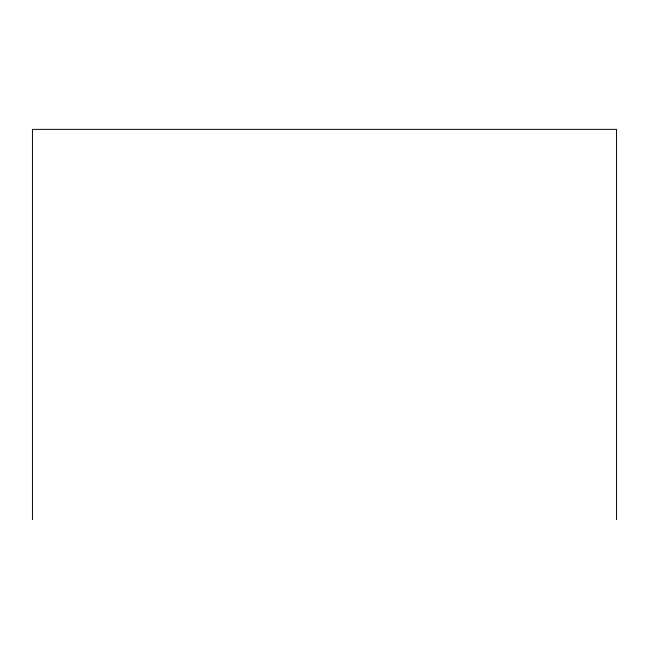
<?xml version="1.0" encoding="UTF-8"?>
<svg xmlns="http://www.w3.org/2000/svg" width="649" height="649" viewBox="0 0 649 649"><rect width="100%" height="100%" fill="white"/><g stroke="black" fill="none" stroke-linecap="round" stroke-linejoin="round"><path stroke-width="0.97" d="M616.55 519.63L616.55 129.37L32.45 129.37L32.45 519.63"/></g></svg>
